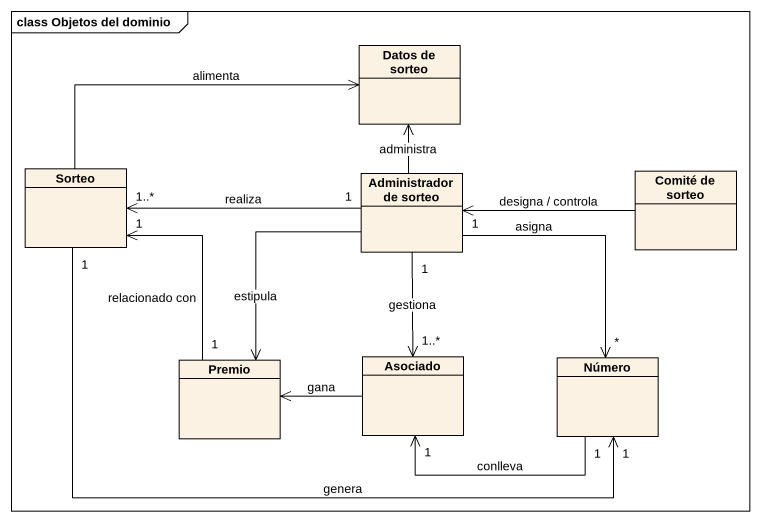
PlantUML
@startuml
mainframe class Objetos del dominio
hide circle
hide empty members
class "Datos de sorteo" as Datos_de_sorteo
class Sorteo
class "Administrador de sorteo" as Administrador_de_sorteo
class "Comité de sorteo" as Comité_de_sorteo
class Premio
class Asociado
class Número
Sorteo -right-> Datos_de_sorteo : alimenta
Sorteo "1" -right-> "1" Número : genera
Administrador_de_sorteo -up-> Datos_de_sorteo : administra
Administrador_de_sorteo "1" -left-> "1..*" Sorteo : realiza
Administrador_de_sorteo --> Premio : estipula
Administrador_de_sorteo "1" --> "1..*" Asociado : gestiona
Administrador_de_sorteo "1" --> "*" Número : asigna
Comité_de_sorteo -left-> Administrador_de_sorteo : designa / controla
Premio "1" -up-> "1" Sorteo : relacionado con
Asociado -left-> Premio : gana
Número "1" -left-> "1" Asociado : conlleva
@enduml
